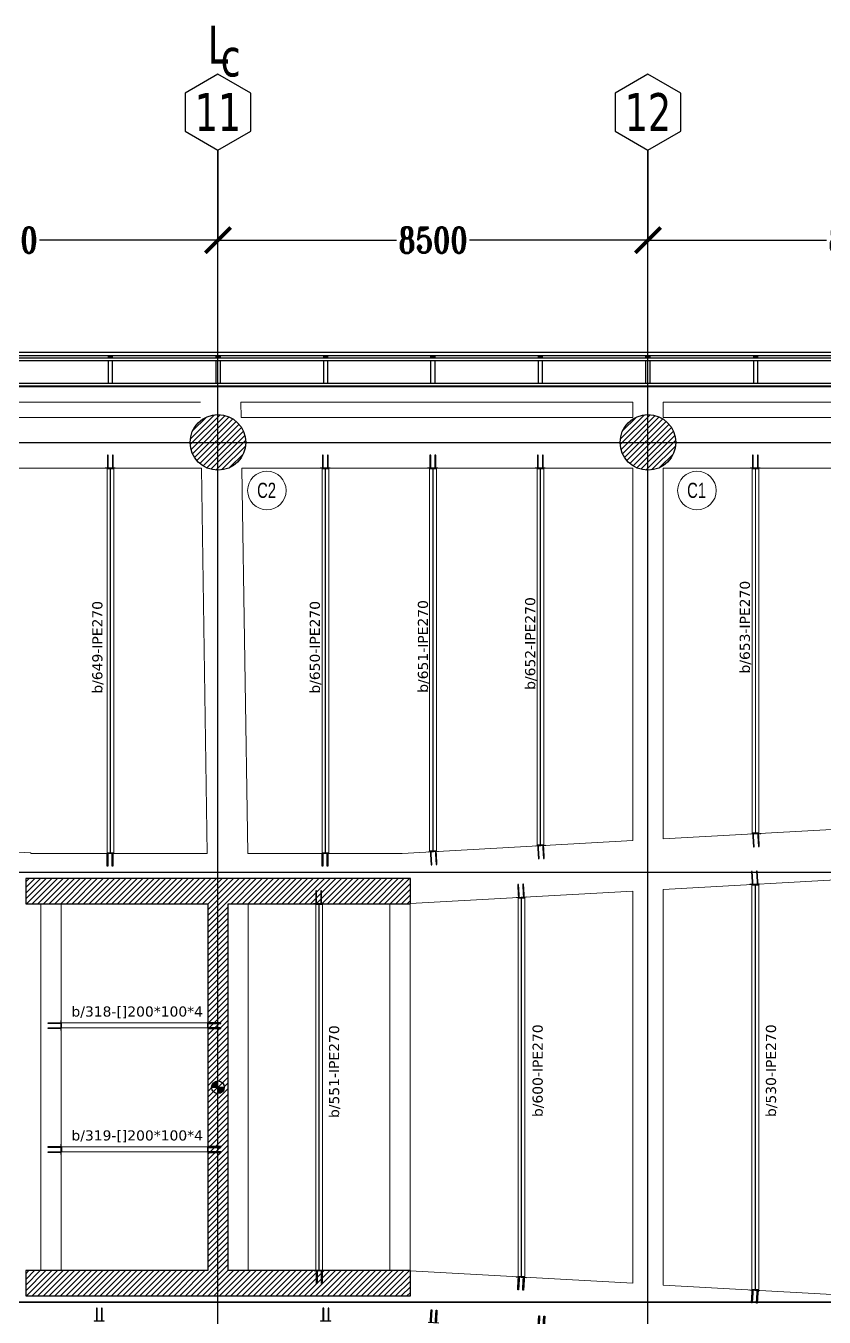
# Model space of a CAD drawing. Header units: millimetres. Extents: x -1874 to 79322, y -21218 to 33736.
# Drawn here: x 34926 to 50707, y 8205 to 33736 of the extents above; entities that cross this region are included whole.
import ezdxf
from ezdxf.enums import TextEntityAlignment as Align

# ---------------------------------------------------------------- set-up
doc = ezdxf.new("R2010")
doc.units = ezdxf.units.MM
doc.header["$LTSCALE"] = 0.9
for name, color, linetype, lineweight in [('0-1', 7, 'Continuous', 5), ('A_ALMA', 8, 'Continuous', 5), ('E_COLUMNAS-4', 1, 'Continuous', 25), ('E_TEXTO', 3, 'Continuous', 9), ('E_VIGAS', 8, 'Continuous', 9), ('E_VIGAS-1', 5, 'Continuous', 25), ('E_VIGAS-2', 10, 'Continuous', 25), ('HCB-PLATINA', 4, 'Continuous', 15), ('VIGAS_HCB', 4, 'Continuous', 15)]:
    doc.layers.add(name, color=color, linetype=linetype, lineweight=lineweight)
for name, color, linetype in [('COTAS', 8, 'Continuous'), ('HCB-ACH_PANT', 253, 'Continuous'), ('HCB-ANCLAJE', 5, 'Continuous'), ('HCB-EJES', 1, 'Continuous'), ('HCB-ROTULOS', 2, 'Continuous'), ('HCB_PANTALLAS', 6, 'Continuous')]:
    doc.layers.add(name, color=color, linetype=linetype)
doc.styles.add('Arial Narrow', font='', dxfattribs={"width": 0.85, "height": 0.3})
doc.styles.add('ROMANT', font='romant.shx', dxfattribs={"width": 0.8})
doc.styles.add('VERDANA', font='verdana.ttf')
doc.styles.get('Arial Narrow').set_extended_font_data('Arial Narrow')
doc.dimstyles.new('1.125', dxfattribs={"dimscale": 0, "dimtxt": 500, "dimasz": 500, "dimexe": 4, "dimexo": 4, "dimgap": 15, "dimtad": 0, "dimdec": 0, "dimzin": 4, "dimdsep": 46, "dimtxsty": 'ROMANT', "dimblk": 'ARCHTICK', "dimcen": -10, "dimclrd": 256, "dimclrt": 3, "dimadec": 0, "dimazin": 0, "dimtfac": 1, "dimtdec": 0, "dimtix": 1, "dimtmove": 0, "dimatfit": 0, "dimldrblk": 'OBLIQUE', "dimfxl": 0.05, "dimtolj": 1, "dimtzin": 0, "dimarcsym": 0})

# ---------------------------------------------------------------- blocks, each defined once
blk = doc.blocks.new('EST_SFM_VIGA-METALICA-SECCION-C - EST_SFM_VIGA-METALICA-UPN160-1604346-_50_00m_N_E_-NIVEL-13 DOC')
at = {"layer": 'E_VIGAS-1'}
for p, q in [((30.11, 0.018), (-30.277, 0.018)), ((-30.272, -0.047), (30.104, -0.047))]:
    blk.add_line(p, q, dxfattribs=at)
blk = doc.blocks.new('EST_SFM_VIGA-METALICA-SECCION-C - EST_SFM_VIGA-METALICA-UPN100-1526554-_50_00m_N_E_-NIVEL-13 DOC')
at = {"layer": 'E_VIGAS-2'}
for p, q in [((34.942, 0.018), (-34.929, 0.018)), ((-34.929, -0.032), (34.942, -0.032))]:
    blk.add_line(p, q, dxfattribs=at)
blk = doc.blocks.new('EST_SFM_VIGA-METALICA-SECCION-C - EST_SFM_VIGA-METALICA-UPN100-1526616-_50_00m_N_E_-NIVEL-13 DOC')
at = {"layer": 'E_VIGAS-2'}
for p, q in [((34.044, 0.032), (-34.827, 0.032)), ((-34.827, -0.018), (34.044, -0.018))]:
    blk.add_line(p, q, dxfattribs=at)
blk = doc.blocks.new('DCTIB_CNI_EST_MOD-1A-FAC_0001_rvt-1-_50_00m_N_E_-NIVEL-13 DOC')
at = {"layer": 'E_VIGAS-1'}
for p, q in [((-42.328, 167.859), (-42.3, 167.859)), ((-42.328, 167.858), (-42.328, 167.859)), ((-42.246, 167.858), (-42.328, 167.858)), ((-42.328, 167.83), (-42.328, 167.858)), ((-42.328, 167.33), (-42.328, 167.78)), ((-42.29, 167.864), (-42.29, 167.878)), ((-42.29, 167.859), (-42.29, 167.864)), ((-42.285, 167.878), (-42.285, 167.864)), ((-42.285, 167.864), (-42.285, 167.859)), ((-42.274, 167.859), (-42.246, 167.859)), ((-42.246, 167.859), (-42.246, 167.858)), ((-42.246, 167.83), (-42.246, 167.858)), ((-42.246, 167.33), (-42.246, 167.78)), ((-40.203, 167.858), (-40.203, 167.859)), ((-40.203, 167.859), (-40.176, 167.859)), ((-40.121, 167.858), (-40.203, 167.858)), ((-40.203, 167.858), (-40.203, 167.83)), ((-40.203, 167.78), (-40.203, 167.33)), ((-40.165, 167.864), (-40.165, 167.878)), ((-40.165, 167.859), (-40.165, 167.864)), ((-40.16, 167.878), (-40.16, 167.864)), ((-40.16, 167.864), (-40.16, 167.859)), ((-40.149, 167.859), (-40.121, 167.859)), ((-40.121, 167.859), (-40.121, 167.858)), ((-40.121, 167.858), (-40.121, 167.83)), ((-40.121, 167.78), (-40.121, 167.33)), ((-38.078, 167.858), (-38.078, 167.859)), ((-38.078, 167.859), (-38.05, 167.859)), ((-37.996, 167.858), (-38.078, 167.858)), ((-38.078, 167.858), (-38.078, 167.83)), ((-38.078, 167.78), (-38.078, 167.33)), ((-38.04, 167.864), (-38.04, 167.878)), ((-38.04, 167.859), (-38.04, 167.864)), ((-38.035, 167.878), (-38.035, 167.864)), ((-38.035, 167.864), (-38.035, 167.859)), ((-38.024, 167.859), (-37.996, 167.859)), ((-37.996, 167.859), (-37.996, 167.858)), ((-37.996, 167.858), (-37.996, 167.83)), ((-37.996, 167.78), (-37.996, 167.33)), ((-35.953, 167.859), (-35.925, 167.859)), ((-35.953, 167.858), (-35.953, 167.859)), ((-35.871, 167.858), (-35.953, 167.858)), ((-35.953, 167.83), (-35.953, 167.858)), ((-35.953, 167.33), (-35.953, 167.78)), ((-35.915, 167.864), (-35.915, 167.878)), ((-35.915, 167.859), (-35.915, 167.864)), ((-35.91, 167.878), (-35.91, 167.864)), ((-35.91, 167.864), (-35.91, 167.859)), ((-35.899, 167.859), (-35.871, 167.859)), ((-35.871, 167.859), (-35.871, 167.858)), ((-35.871, 167.83), (-35.871, 167.858)), ((-35.871, 167.33), (-35.871, 167.78)), ((-33.828, 167.859), (-33.8, 167.859)), ((-33.828, 167.858), (-33.828, 167.859)), ((-33.746, 167.858), (-33.828, 167.858)), ((-33.828, 167.83), (-33.828, 167.858)), ((-33.828, 167.33), (-33.828, 167.78)), ((-33.79, 167.864), (-33.79, 167.878)), ((-33.79, 167.859), (-33.79, 167.864)), ((-33.785, 167.878), (-33.785, 167.864)), ((-33.785, 167.864), (-33.785, 167.859)), ((-33.774, 167.859), (-33.746, 167.859)), ((-33.746, 167.859), (-33.746, 167.858)), ((-33.746, 167.83), (-33.746, 167.858)), ((-33.746, 167.33), (-33.746, 167.78)), ((-31.703, 167.859), (-31.675, 167.859)), ((-31.703, 167.858), (-31.703, 167.859)), ((-31.621, 167.858), (-31.703, 167.858)), ((-31.703, 167.83), (-31.703, 167.858)), ((-31.703, 167.33), (-31.703, 167.78)), ((-31.664, 167.864), (-31.664, 167.878)), ((-31.664, 167.859), (-31.664, 167.864)), ((-31.659, 167.878), (-31.659, 167.864)), ((-31.659, 167.864), (-31.659, 167.859)), ((-31.649, 167.859), (-31.621, 167.859)), ((-31.621, 167.859), (-31.621, 167.858)), ((-31.621, 167.83), (-31.621, 167.858)), ((-31.621, 167.33), (-31.621, 167.78)), ((-29.578, 167.858), (-29.578, 167.859)), ((-29.578, 167.859), (-29.55, 167.859)), ((-29.496, 167.858), (-29.578, 167.858)), ((-29.578, 167.858), (-29.578, 167.83)), ((-29.578, 167.78), (-29.578, 167.33)), ((-29.54, 167.864), (-29.54, 167.878)), ((-29.54, 167.859), (-29.54, 167.864)), ((-29.535, 167.878), (-29.535, 167.864)), ((-29.535, 167.864), (-29.535, 167.859)), ((-29.524, 167.859), (-29.496, 167.859)), ((-29.496, 167.859), (-29.496, 167.858)), ((-29.496, 167.858), (-29.496, 167.83)), ((-29.496, 167.78), (-29.496, 167.33)), ((-42.328, 167.263), (-42.328, 167.28)), ((-42.246, 167.263), (-42.328, 167.263)), ((-42.246, 167.263), (-42.246, 167.28)), ((-40.203, 167.28), (-40.203, 167.263)), ((-40.121, 167.263), (-40.203, 167.263)), ((-40.121, 167.28), (-40.121, 167.263)), ((-38.078, 167.28), (-38.078, 167.262)), ((-37.996, 167.262), (-38.078, 167.262)), ((-37.996, 167.28), (-37.996, 167.262)), ((-35.953, 167.263), (-35.953, 167.28)), ((-35.871, 167.263), (-35.953, 167.263)), ((-35.871, 167.263), (-35.871, 167.28)), ((-33.828, 167.263), (-33.828, 167.28)), ((-33.746, 167.263), (-33.828, 167.263)), ((-33.746, 167.263), (-33.746, 167.28)), ((-31.703, 167.263), (-31.703, 167.28)), ((-31.621, 167.263), (-31.703, 167.263)), ((-31.621, 167.263), (-31.621, 167.28)), ((-29.578, 167.28), (-29.578, 167.263)), ((-29.496, 167.263), (-29.578, 167.263)), ((-29.496, 167.28), (-29.496, 167.263))]:
    blk.add_line(p, q, dxfattribs=at)
for points, knots in [([(-42.29, 167.864), (-42.29, 167.863), (-42.29, 167.862), (-42.292, 167.86), (-42.293, 167.86), (-42.295, 167.859), (-42.296, 167.859), (-42.297, 167.859), (-42.299, 167.859), (-42.3, 167.859)], [0, 0, 0, 0, 0.285714, 0.428571, 0.571429, 0.678571, 0.732143, 0.785714, 1, 1, 1, 1]), ([(-42.3, 167.859), (-42.299, 167.859), (-42.298, 167.859), (-42.295, 167.859), (-42.293, 167.86), (-42.291, 167.86), (-42.29, 167.862), (-42.29, 167.863), (-42.29, 167.864)], [0, 0, 0, 0, 0.142857, 0.285714, 0.428571, 0.571429, 0.785714, 1, 1, 1, 1]), ([(-42.285, 167.864), (-42.285, 167.863), (-42.284, 167.862), (-42.283, 167.86), (-42.281, 167.86), (-42.28, 167.859), (-42.279, 167.859), (-42.277, 167.859), (-42.275, 167.859), (-42.274, 167.859)], [0, 0, 0, 0, 0.285714, 0.428571, 0.571429, 0.678571, 0.732143, 0.785714, 1, 1, 1, 1]), ([(-42.274, 167.859), (-42.275, 167.859), (-42.276, 167.859), (-42.279, 167.859), (-42.281, 167.86), (-42.283, 167.86), (-42.284, 167.862), (-42.285, 167.863), (-42.285, 167.864)], [0, 0, 0, 0, 0.142857, 0.285714, 0.428571, 0.571429, 0.785714, 1, 1, 1, 1]), ([(-40.176, 167.859), (-40.175, 167.859), (-40.173, 167.859), (-40.171, 167.859), (-40.168, 167.86), (-40.167, 167.86), (-40.165, 167.862), (-40.165, 167.863), (-40.165, 167.864)], [0, 0, 0, 0, 0.142857, 0.285714, 0.428571, 0.571429, 0.785714, 1, 1, 1, 1]), ([(-40.165, 167.864), (-40.165, 167.863), (-40.165, 167.862), (-40.167, 167.86), (-40.168, 167.86), (-40.17, 167.859), (-40.171, 167.859), (-40.173, 167.859), (-40.174, 167.859), (-40.176, 167.859)], [0, 0, 0, 0, 0.285714, 0.428571, 0.571429, 0.678571, 0.732143, 0.785714, 1, 1, 1, 1]), ([(-40.149, 167.859), (-40.15, 167.859), (-40.152, 167.859), (-40.154, 167.859), (-40.156, 167.86), (-40.158, 167.86), (-40.16, 167.862), (-40.16, 167.863), (-40.16, 167.864)], [0, 0, 0, 0, 0.142857, 0.285714, 0.428571, 0.571429, 0.785714, 1, 1, 1, 1]), ([(-40.16, 167.864), (-40.16, 167.863), (-40.159, 167.862), (-40.158, 167.86), (-40.156, 167.86), (-40.155, 167.859), (-40.154, 167.859), (-40.152, 167.859), (-40.15, 167.859), (-40.149, 167.859)], [0, 0, 0, 0, 0.285714, 0.428571, 0.571429, 0.678571, 0.732143, 0.785714, 1, 1, 1, 1]), ([(-38.05, 167.859), (-38.049, 167.859), (-38.048, 167.859), (-38.045, 167.859), (-38.043, 167.86), (-38.041, 167.86), (-38.04, 167.862), (-38.04, 167.863), (-38.04, 167.864)], [0, 0, 0, 0, 0.142857, 0.285714, 0.428571, 0.571429, 0.785714, 1, 1, 1, 1]), ([(-38.04, 167.864), (-38.04, 167.863), (-38.04, 167.862), (-38.042, 167.86), (-38.043, 167.86), (-38.045, 167.859), (-38.046, 167.859), (-38.047, 167.859), (-38.049, 167.859), (-38.05, 167.859)], [0, 0, 0, 0, 0.285714, 0.428571, 0.571429, 0.678571, 0.732143, 0.785714, 1, 1, 1, 1]), ([(-38.024, 167.859), (-38.025, 167.859), (-38.026, 167.859), (-38.029, 167.859), (-38.031, 167.86), (-38.033, 167.86), (-38.034, 167.862), (-38.035, 167.863), (-38.035, 167.864)], [0, 0, 0, 0, 0.142857, 0.285714, 0.428571, 0.571429, 0.785714, 1, 1, 1, 1]), ([(-38.035, 167.864), (-38.035, 167.863), (-38.034, 167.862), (-38.033, 167.86), (-38.031, 167.86), (-38.03, 167.859), (-38.029, 167.859), (-38.027, 167.859), (-38.025, 167.859), (-38.024, 167.859)], [0, 0, 0, 0, 0.285714, 0.428571, 0.571429, 0.678571, 0.732143, 0.785714, 1, 1, 1, 1]), ([(-35.915, 167.864), (-35.915, 167.863), (-35.915, 167.862), (-35.917, 167.86), (-35.918, 167.86), (-35.92, 167.859), (-35.921, 167.859), (-35.922, 167.859), (-35.924, 167.859), (-35.925, 167.859)], [0, 0, 0, 0, 0.285714, 0.428571, 0.571429, 0.678571, 0.732143, 0.785714, 1, 1, 1, 1]), ([(-35.925, 167.859), (-35.924, 167.859), (-35.923, 167.859), (-35.92, 167.859), (-35.918, 167.86), (-35.916, 167.86), (-35.915, 167.862), (-35.915, 167.863), (-35.915, 167.864)], [0, 0, 0, 0, 0.142857, 0.285714, 0.428571, 0.571429, 0.785714, 1, 1, 1, 1]), ([(-35.91, 167.864), (-35.91, 167.863), (-35.909, 167.862), (-35.908, 167.86), (-35.906, 167.86), (-35.905, 167.859), (-35.904, 167.859), (-35.902, 167.859), (-35.9, 167.859), (-35.899, 167.859)], [0, 0, 0, 0, 0.285714, 0.428571, 0.571429, 0.678571, 0.732143, 0.785714, 1, 1, 1, 1]), ([(-35.899, 167.859), (-35.9, 167.859), (-35.901, 167.859), (-35.904, 167.859), (-35.906, 167.86), (-35.908, 167.86), (-35.909, 167.862), (-35.91, 167.863), (-35.91, 167.864)], [0, 0, 0, 0, 0.142857, 0.285714, 0.428571, 0.571429, 0.785714, 1, 1, 1, 1]), ([(-33.79, 167.864), (-33.79, 167.863), (-33.79, 167.862), (-33.792, 167.86), (-33.793, 167.86), (-33.795, 167.859), (-33.796, 167.859), (-33.797, 167.859), (-33.799, 167.859), (-33.8, 167.859)], [0, 0, 0, 0, 0.285714, 0.428571, 0.571429, 0.678571, 0.732143, 0.785714, 1, 1, 1, 1]), ([(-33.8, 167.859), (-33.799, 167.859), (-33.798, 167.859), (-33.795, 167.859), (-33.793, 167.86), (-33.791, 167.86), (-33.79, 167.862), (-33.79, 167.863), (-33.79, 167.864)], [0, 0, 0, 0, 0.142857, 0.285714, 0.428571, 0.571429, 0.785714, 1, 1, 1, 1]), ([(-33.785, 167.864), (-33.785, 167.863), (-33.784, 167.862), (-33.783, 167.86), (-33.781, 167.86), (-33.78, 167.859), (-33.779, 167.859), (-33.777, 167.859), (-33.775, 167.859), (-33.774, 167.859)], [0, 0, 0, 0, 0.285714, 0.428571, 0.571429, 0.678571, 0.732143, 0.785714, 1, 1, 1, 1]), ([(-33.774, 167.859), (-33.775, 167.859), (-33.776, 167.859), (-33.779, 167.859), (-33.781, 167.86), (-33.783, 167.86), (-33.784, 167.862), (-33.785, 167.863), (-33.785, 167.864)], [0, 0, 0, 0, 0.142857, 0.285714, 0.428571, 0.571429, 0.785714, 1, 1, 1, 1]), ([(-31.664, 167.864), (-31.664, 167.863), (-31.665, 167.862), (-31.666, 167.86), (-31.668, 167.86), (-31.669, 167.859), (-31.67, 167.859), (-31.672, 167.859), (-31.674, 167.859), (-31.675, 167.859)], [0, 0, 0, 0, 0.285714, 0.428571, 0.571429, 0.678571, 0.732143, 0.785714, 1, 1, 1, 1]), ([(-31.675, 167.859), (-31.674, 167.859), (-31.673, 167.859), (-31.67, 167.859), (-31.668, 167.86), (-31.666, 167.86), (-31.665, 167.862), (-31.664, 167.863), (-31.664, 167.864)], [0, 0, 0, 0, 0.142857, 0.285714, 0.428571, 0.571429, 0.785714, 1, 1, 1, 1]), ([(-31.659, 167.864), (-31.659, 167.863), (-31.659, 167.862), (-31.657, 167.86), (-31.656, 167.86), (-31.654, 167.859), (-31.653, 167.859), (-31.652, 167.859), (-31.65, 167.859), (-31.649, 167.859)], [0, 0, 0, 0, 0.285714, 0.428571, 0.571429, 0.678571, 0.732143, 0.785714, 1, 1, 1, 1]), ([(-31.649, 167.859), (-31.65, 167.859), (-31.651, 167.859), (-31.654, 167.859), (-31.656, 167.86), (-31.658, 167.86), (-31.659, 167.862), (-31.659, 167.863), (-31.659, 167.864)], [0, 0, 0, 0, 0.142857, 0.285714, 0.428571, 0.571429, 0.785714, 1, 1, 1, 1]), ([(-29.55, 167.859), (-29.549, 167.859), (-29.548, 167.859), (-29.545, 167.859), (-29.543, 167.86), (-29.541, 167.86), (-29.54, 167.862), (-29.54, 167.863), (-29.54, 167.864)], [0, 0, 0, 0, 0.142857, 0.285714, 0.428571, 0.571429, 0.785714, 1, 1, 1, 1]), ([(-29.54, 167.864), (-29.54, 167.863), (-29.54, 167.862), (-29.542, 167.86), (-29.543, 167.86), (-29.545, 167.859), (-29.546, 167.859), (-29.547, 167.859), (-29.549, 167.859), (-29.55, 167.859)], [0, 0, 0, 0, 0.285714, 0.428571, 0.571429, 0.678571, 0.732143, 0.785714, 1, 1, 1, 1]), ([(-29.524, 167.859), (-29.525, 167.859), (-29.526, 167.859), (-29.529, 167.859), (-29.531, 167.86), (-29.533, 167.86), (-29.534, 167.862), (-29.535, 167.863), (-29.535, 167.864)], [0, 0, 0, 0, 0.142857, 0.285714, 0.428571, 0.571429, 0.785714, 1, 1, 1, 1]), ([(-29.535, 167.864), (-29.535, 167.863), (-29.534, 167.862), (-29.533, 167.86), (-29.531, 167.86), (-29.53, 167.859), (-29.529, 167.859), (-29.527, 167.859), (-29.525, 167.859), (-29.524, 167.859)], [0, 0, 0, 0, 0.285714, 0.428571, 0.571429, 0.678571, 0.732143, 0.785714, 1, 1, 1, 1])]:
    blk.add_open_spline(points, degree=3, knots=knots, dxfattribs=at)
for name, p in [('EST_SFM_VIGA-METALICA-SECCION-C - EST_SFM_VIGA-METALICA-UPN160-1604346-_50_00m_N_E_-NIVEL-13 DOC', (-40.081, 167.925)), ('EST_SFM_VIGA-METALICA-SECCION-C - EST_SFM_VIGA-METALICA-UPN100-1526554-_50_00m_N_E_-NIVEL-13 DOC', (-40.169, 167.812)), ('EST_SFM_VIGA-METALICA-SECCION-C - EST_SFM_VIGA-METALICA-UPN100-1526616-_50_00m_N_E_-NIVEL-13 DOC', (-39.77, 167.298))]:
    blk.add_blockref(name, p, dxfattribs=at)
blk = doc.blocks.new('CNI_TAG COLUMNAS CONCRETO MARCA - CNI_COLUMNA CONCRETO-582370-_50_00m_N_E_-NIVEL-13 DOC')
at = {"layer": 'E_TEXTO'}
for start, end in [(360, 180), (180, 360)]:
    blk.add_arc((0.00026, -0.00015), 0.00254, start, end, dxfattribs=at)
blk = doc.blocks.new('_ArchTick')
at = {"color": 0, "linetype": 'ByBlock', "const_width": 0.15}
blk.add_lwpolyline([(-0.5, -0.5), (0.5, 0.5)], dxfattribs=at)
blk = doc.blocks.new('*D45')
at = {"layer": 'COTAS', "color": 0, "lineweight": -2, "transparency": 16777216}
for p, q in [((30224, 31277), (30224, 29496)), ((38724, 31277), (38724, 29496))]:
    blk.add_line(p, q, dxfattribs=at)
at = {"layer": 'COTAS', "lineweight": -2, "transparency": 16777216}
for p, q in [((30224, 29500), (33754, 29500)), ((38724, 29500), (35194, 29500))]:
    blk.add_line(p, q, dxfattribs=at)
at = {"layer": 'Defpoints', "color": 0, "transparency": 16777216}
for p in [(30224, 31281), (38724, 31281), (30224, 29500)]:
    blk.add_point(p, dxfattribs=at)
at = {"layer": 'COTAS', "lineweight": -2, "transparency": 16777216, "xscale": 500, "yscale": 500, "zscale": 500, "rotation": 180}
blk.add_blockref('_ArchTick', (30224, 29500), dxfattribs=at)
at = {"layer": 'COTAS', "lineweight": -2, "transparency": 16777216, "xscale": 500, "yscale": 500, "zscale": 500}
blk.add_blockref('_ArchTick', (38724, 29500), dxfattribs=at)
at = {"layer": 'COTAS', "color": 3, "transparency": 16777216, "insert": (34474, 29500), "char_height": 500, "attachment_point": 5, "style": 'ROMANT'}
blk.add_mtext('\\A1;8500', dxfattribs=at)
blk = doc.blocks.new('_Oblique')
at = {"color": 0, "linetype": 'ByBlock', "lineweight": -2}
blk.add_line((-0.5, -0.5), (0.5, 0.5), dxfattribs=at)
blk = doc.blocks.new('*D46')
at = {"layer": 'COTAS', "color": 0, "lineweight": -2, "transparency": 16777216}
for p, q in [((38724, 31277), (38724, 29496)), ((47224, 31277), (47224, 29496))]:
    blk.add_line(p, q, dxfattribs=at)
at = {"layer": 'COTAS', "lineweight": -2, "transparency": 16777216}
for p, q in [((38724, 29500), (42254, 29500)), ((47224, 29500), (43694, 29500))]:
    blk.add_line(p, q, dxfattribs=at)
at = {"layer": 'Defpoints', "color": 0, "transparency": 16777216}
for p in [(38724, 31281), (47224, 31281), (38724, 29500)]:
    blk.add_point(p, dxfattribs=at)
at = {"layer": 'COTAS', "lineweight": -2, "transparency": 16777216, "xscale": 500, "yscale": 500, "zscale": 500, "rotation": 180}
blk.add_blockref('_ArchTick', (38724, 29500), dxfattribs=at)
at = {"layer": 'COTAS', "lineweight": -2, "transparency": 16777216, "xscale": 500, "yscale": 500, "zscale": 500}
blk.add_blockref('_ArchTick', (47224, 29500), dxfattribs=at)
at = {"layer": 'COTAS', "color": 3, "transparency": 16777216, "insert": (42974, 29500), "char_height": 500, "attachment_point": 5, "style": 'ROMANT'}
blk.add_mtext('\\A1;8500', dxfattribs=at)
blk = doc.blocks.new('*D47')
at = {"layer": 'COTAS', "color": 0, "lineweight": -2, "transparency": 16777216}
for p, q in [((47224, 31277), (47224, 29496)), ((55724, 31277), (55724, 29496))]:
    blk.add_line(p, q, dxfattribs=at)
at = {"layer": 'COTAS', "lineweight": -2, "transparency": 16777216}
for p, q in [((47224, 29500), (50754, 29500)), ((55724, 29500), (52194, 29500))]:
    blk.add_line(p, q, dxfattribs=at)
at = {"layer": 'Defpoints', "color": 0, "transparency": 16777216}
for p in [(47224, 31281), (55724, 31281), (47224, 29500)]:
    blk.add_point(p, dxfattribs=at)
at = {"layer": 'COTAS', "lineweight": -2, "transparency": 16777216, "xscale": 500, "yscale": 500, "zscale": 500, "rotation": 180}
blk.add_blockref('_ArchTick', (47224, 29500), dxfattribs=at)
at = {"layer": 'COTAS', "lineweight": -2, "transparency": 16777216, "xscale": 500, "yscale": 500, "zscale": 500}
blk.add_blockref('_ArchTick', (55724, 29500), dxfattribs=at)
at = {"layer": 'COTAS', "color": 3, "transparency": 16777216, "insert": (51474, 29500), "char_height": 500, "attachment_point": 5, "style": 'ROMANT'}
blk.add_mtext('\\A1;8500', dxfattribs=at)
blk = doc.blocks.new('CX-CONC')
at = {"layer": 'HCB-ANCLAJE'}
for points in [[(-50, -8), (-46, -6), (-42, -8), (-40, -8), (-38, -14), (-38, -52), (-38, -256), (-54, -256), (-54, -52), (-54, -14), (-52, -8)], [(50, -8), (54, -6), (58, -8), (60, -8), (62, -14), (62, -52), (62, -256), (46, -256), (46, -52), (46, -14), (48, -8)]]:
    blk.add_lwpolyline(points, close=True, dxfattribs=at)
at = {"layer": 'HCB-PLATINA'}
blk.add_lwpolyline([(-100, -6), (100, -6), (100, 0), (-100, 0)], close=True, dxfattribs=at)
blk = doc.blocks.new('centroide')
at = {"layer": 'HCB-ACH_PANT'}
h = blk.add_hatch(color=256, dxfattribs=at)
h.dxf.hatch_style = 1
h.paths.add_polyline_path([(-125, 0), (0, 0), (0, 125, 0.414214)])
h.paths.add_polyline_path([(0, -125, 0.414214), (125, 0), (0, 0)])
for p, q in [((-125, 0), (125, 0)), ((0, -125), (0, 125))]:
    blk.add_line(p, q)
blk.add_circle((0, 0), 125)

msp = doc.modelspace()

# ---------------------------------------------------------------- hatches: boundary and pattern name
at = {"layer": 'HCB-ACH_PANT'}
h = msp.add_hatch(dxfattribs=at)
h.set_pattern_fill('ANSI31', color=256, scale=25)
h.set_pattern_definition([(45, (26077.61, -5e-10), (-56.1266, 56.1266), [])])
edge = h.paths.add_edge_path()
edge.add_arc((38723.8, 25500), 550, 0, 360)
h = msp.add_hatch(dxfattribs=at)
h.set_pattern_fill('ANSI31', color=256, scale=25)
h.set_pattern_definition([(45, (34577.61, -5e-10), (-56.1266, 56.1266), [])])
edge = h.paths.add_edge_path()
edge.add_arc((47223.8, 25500), 550, 0, 360)
h = msp.add_hatch(dxfattribs=at)
h.set_pattern_fill('ANSI31', color=256, scale=25)
h.set_pattern_definition([(45, (-16452.7, -55448.78), (-56.1266, 56.1266), [])])
h.paths.add_polyline_path([(38926.9, 16375.2), (42526.9, 16375.2), (42526.9, 16875.2), (34926.9, 16875.2), (34926.9, 16375.2), (38526.9, 16375.2), (38526.9, 9125.2), (34926.9, 9125.2), (34926.9, 8625.2), (42526.9, 8625.2), (42526.9, 9125.2), (38926.9, 9125.2)])

# ---------------------------------------------------------------- linework, layer by layer
at = {"layer": 'A_ALMA'}
for p, q in [((36595.5, 17385.2), (36595.5, 24980)), ((36602.1, 17385.2), (36602.1, 24980)), ((40845.5, 17385.2), (40845.5, 24980)), ((40852.1, 17385.2), (40852.1, 24980)), ((42973.9, 17422.7), (42973.9, 24980)), ((42980.5, 17419.9), (42980.5, 24980)), ((45095.5, 17541.3), (45095.5, 24980)), ((45102.1, 17540.4), (45102.1, 24980)), ((49346.5, 17778), (49346.5, 24980)), ((49352.1, 17774.3), (49352.1, 24980)), ((49341.5, 8752.8), (49341.5, 16748.7)), ((49348.1, 8752.8), (49348.1, 16748.7)), ((40720.4, 9135.2), (40720.4, 16375.2)), ((40727, 9125.2), (40727, 16365.2)), ((44720.5, 9001.1), (44720.5, 16501.4)), ((44727.1, 9011.1), (44727.1, 16491.4))]:
    msp.add_line(p, q, dxfattribs=at)
at = {"layer": 'E_COLUMNAS-4', "color": 6}
for centre in [(38723.8, 25500), (47223.8, 25500)]:
    msp.add_circle(centre, 550, dxfattribs=at)
at = {"layer": 'E_VIGAS', "color": 30, "true_color": 0xf26722}
msp.add_line((39324, 16375.2), (39324, 9125.2), dxfattribs=at)
at = {"layer": 'E_VIGAS'}
for points in [[(10824.8, 26595.9), (10824.8, -1095.9), (66625, -1095.8), (66625, 26595.9)], [(39181.8, 25990), (39177.1, 26295.9), (46924.8, 26295.9), (46924.8, 25990)], [(47524.8, 25990), (47524.8, 26295.9), (55270, 26295.9), (55278.7, 25990)], [(30524.8, 24990), (30524.8, 17631.7), (35023, 17382.7), (35022.6, 17375.2), (38512.4, 17375.2), (38396.8, 24990)], [(39196.9, 24990), (39312.5, 17375.2), (42362.1, 17375.2), (46924.8, 17629.3), (46924.8, 24990)], [(47524.8, 24990), (47524.8, 17662.7), (55503.7, 18107), (55307.3, 24990)]]:
    msp.add_lwpolyline(points, close=True, dxfattribs=at)
for points in [[(38377, 26295.9), (30524.8, 26295.9), (30524.8, 25990), (38381.5, 25990)], [(55524.8, 17106.6), (47524.8, 16661.1), (47524.8, 8840.8), (55524.8, 8393.9), (55524.8, 17106.6)], [(42525, 9120.2), (46924.8, 8874.4), (46924.8, 16627.7), (42525, 16382.7)], [(35625, 9125.2), (35225, 9125.2), (35225, 16375.2), (35625, 16375.2), (35625, 9125.2)], [(42523.8, 9125.2), (42123.8, 9125.2), (42123.8, 16375.2), (42523.8, 16375.2), (42523.8, 9125.2)]]:
    msp.add_lwpolyline(points, dxfattribs=at)
at = {"layer": 'HCB-EJES'}
for p, q in [((38723.8, -5780.2), (38723.8, 31280.5)), ((47223.8, -5780.2), (47223.8, 31280.5)), ((-374.5, 25500), (77822.1, 25500)), ((-374.5, 17000), (77822.1, 17000))]:
    msp.add_line(p, q, dxfattribs=at)
msp.add_lwpolyline([(77822.1, 8500), (-374.5, 8500), (77822.1, 8500)], dxfattribs=at)
at = {"layer": 'HCB-ROTULOS'}
for points in [[(38074.3, 31655.5), (38723.8, 31280.5), (39373.3, 31655.5), (39373.3, 32405.5), (38723.8, 32780.5), (38074.3, 32405.5)], [(46574.3, 31655.5), (47223.8, 31280.5), (47873.3, 31655.5), (47873.3, 32405.5), (47223.8, 32780.5), (46574.3, 32405.5)]]:
    msp.add_lwpolyline(points, close=True, dxfattribs=at)
at = {"layer": 'HCB_PANTALLAS'}
msp.add_lwpolyline([(38926.9, 16375.2), (42526.9, 16375.2), (42526.9, 16875.2), (34926.9, 16875.2), (34926.9, 16375.2), (38526.9, 16375.2), (38526.9, 9125.2), (34926.9, 9125.2), (34926.9, 8625.2), (42526.9, 8625.2), (42526.9, 9125.2), (38926.9, 9125.2)], close=True, dxfattribs=at)
at = {"layer": 'VIGAS_HCB'}
for points in [[(36531.3, 24980.1), (36666.3, 24980.1), (36666.3, 17385.2), (36531.3, 17385.2)], [(40781.3, 24980), (40916.3, 24980), (40916.3, 17385.2), (40781.3, 17385.2)], [(42906.3, 24980.1), (43041.3, 24980.1), (43041.3, 17422.7), (42906.3, 17422.7)], [(45031.3, 24980.1), (45166.3, 24980.1), (45166.3, 17541.3), (45031.3, 17541.3)], [(49281.3, 24980.1), (49416.3, 24980.1), (49416.3, 17778), (49281.3, 17778)], [(49277.3, 16748.7), (49412.3, 16748.7), (49413.3, 8752.8), (49278.3, 8752.8)], [(40656.4, 16365.2), (40791.4, 16365.2), (40791.3, 9135.2), (40656.3, 9135.2)], [(44656.2, 16491.4), (44791.2, 16491.4), (44791.3, 9011.1), (44656.3, 9011.1)], [(38516.9, 13922.8), (35636.7, 13922.8), (35634, 13922.8), (35634, 14022.8), (38516.9, 14022.8)], [(38516.9, 11472.8), (35636.7, 11472.8), (35635, 11472.8), (35635, 11572.8), (38516.9, 11572.8)]]:
    msp.add_lwpolyline(points, close=True, dxfattribs=at)

# ---------------------------------------------------------------- block references
at = {"xscale": -1}
for p, rotation in [((36592.3, 24990.1), 180), ((40842.2, 24990.1), 180), ((42967.2, 24990.1), 180), ((45092.2, 24990.1), 180), ((49342.2, 24990.1), 180), ((49355.5, 17764.7), 3.168251183173191), ((42983.8, 17409.6), 3.168251183173191), ((45105.6, 17528.3), 3.168251183173191), ((49338.1, 16762.3), 183.1682511831732), ((40710.8, 16375.2), 180), ((44716.9, 16504.8), 183.1682511831732), ((38526.9, 13972.8), 90), ((38526.9, 11522.8), 90), ((36373.8, 8125.2), 180), ((40853.7, 8125.2), 180)]:
    msp.add_blockref('CX-CONC', p, dxfattribs=dict(at, rotation=rotation))
for name, p in [('CX-CONC', (36585.9, 17375.2)), ('CX-CONC', (40835.9, 17375.1)), ('centroide', (38723.8, 12750)), ('CX-CONC', (40723.7, 9125.2))]:
    msp.add_blockref(name, p)
for p, rotation in [((35624, 13972.8), 270), ((35625, 11522.8), 270), ((44716.8, 8997.7), 356.8317488168269), ((49338.1, 8739.3), 356.8317488168269), ((42984.1, 8092.9), 176.8317488168268), ((45114.1, 7973.9), 176.8317488168268)]:
    msp.add_blockref('CX-CONC', p, dxfattribs=dict(rotation=rotation))
at = {"layer": '0-1', "xscale": 999.9999999999866, "yscale": 999.9999999999866, "zscale": 999.9999999999866}
msp.add_blockref('DCTIB_CNI_EST_MOD-1A-FAC_0001_rvt-1-_50_00m_N_E_-NIVEL-13 DOC', (78885.9, -140662.4), dxfattribs=at)
at = {"layer": 'E_TEXTO', "xscale": 149999.9999999978, "yscale": 149999.9999999978, "zscale": 149999.9999999978}
for p in [(39652.4, 24571.4), (48152.4, 24571.4)]:
    msp.add_blockref('CNI_TAG COLUMNAS CONCRETO MARCA - CNI_COLUMNA CONCRETO-582370-_50_00m_N_E_-NIVEL-13 DOC', p, dxfattribs=at)

# ---------------------------------------------------------------- texts
at = {"layer": 'E_TEXTO', "style": 'VERDANA'}
for s, p in [('b/318-[]200*100*4', (37127.5, 14148.6)), ('b/319-[]200*100*4', (37127.5, 11698.6))]:
    msp.add_text(s, height=200, dxfattribs=at).set_placement(p, align=Align.CENTER)
at = {"layer": 'E_TEXTO', "char_height": 300, "width": 459.968, "attachment_point": 1, "style": 'Arial Narrow'}
for s, insert in [('C2', (39498.2, 24702.6)), ('C1', (47998.2, 24702.6))]:
    msp.add_mtext(s, dxfattribs=dict(at, insert=insert))
at = {"layer": 'E_TEXTO', "char_height": 200, "width": 1206.139, "attachment_point": 1, "rotation": 90, "style": 'VERDANA'}
for s, insert in [('b/653-IPE270', (49038.8, 20930.9)), ('b/649-IPE270', (36238.8, 20532.3)), ('b/650-IPE270', (40538.8, 20532.3)), ('b/651-IPE270', (42675.4, 20549.5)), ('b/652-IPE270', (44795.2, 20607.7)), ('b/551-IPE270', (40919.4, 12142.5)), ('b/600-IPE270', (44943, 12161.1)), ('b/530-IPE270', (49555.3, 12161.1))]:
    msp.add_mtext(s, dxfattribs=dict(at, insert=insert))
at = {"layer": 'HCB-ROTULOS', "color": 4, "style": 'VERDANA', "width": 0.7}
for s, p in [('L', (38723.8, 33360.9)), ('c', (38974.1, 33110.7)), ('11', (38723.8, 32030.5)), ('12', (47223.8, 32030.5))]:
    msp.add_text(s, height=750, dxfattribs=at).set_placement(p, align=Align.MIDDLE_CENTER)

# ---------------------------------------------------------------- dimensions: what is measured, and where the dimension line sits
at = {"layer": 'COTAS'}
for base, p1, p2, picture, middle in [((30223.8, 29500.4), (38723.8, 31280.5), (30223.8, 31280.5), '*D45', (34473.8, 29500.4)), ((38723.8, 29500.4), (47223.8, 31280.5), (38723.8, 31280.5), '*D46', (42973.8, 29500.4)), ((47223.8, 29500.4), (55723.8, 31280.5), (47223.8, 31280.5), '*D47', (51473.8, 29500.4))]:
    dim = msp.add_linear_dim(base=base, p1=p1, p2=p2, dimstyle='1.125', override={"dimscale": 1}, dxfattribs=at)
    dim.commit()
    dim.dimension.update_dxf_attribs({"geometry": picture, "text_midpoint": middle})

doc.saveas('drawing.dxf')
